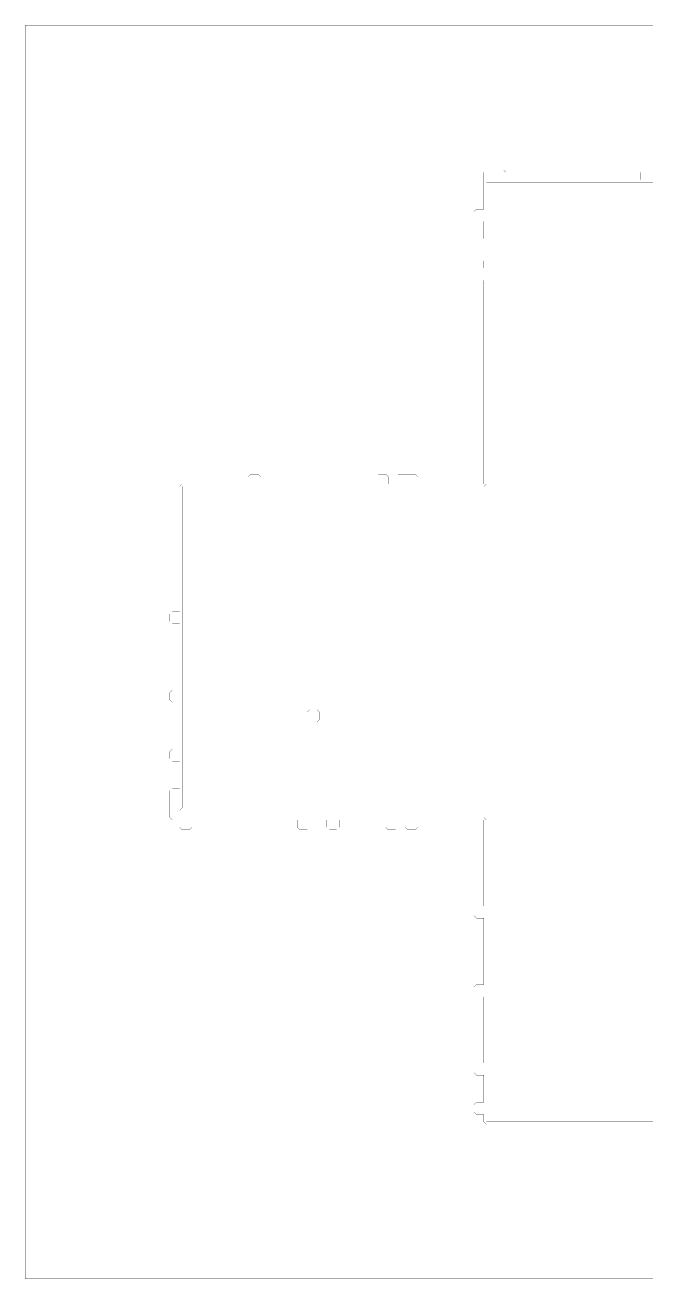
# Model space of a CAD drawing. Header units: metres. Extents: x 0 to 5014, y -5014 to 0.
# Drawn here: x 0 to 2507, y -5014 to 0 of the extents above; entities that cross this region are included whole.
import ezdxf

# ---------------------------------------------------------------- set-up
doc = ezdxf.new("R2010")
doc.units = ezdxf.units.M
doc.layers.add('conductor', color=1, linetype='Continuous')
doc.layers.add('substrate', color=5, linetype='Continuous')

msp = doc.modelspace()

# ---------------------------------------------------------------- linework, layer by layer
at = {"layer": 'conductor', "const_width": 0.5}
msp.add_lwpolyline([(2511.8, -628), (2502, -628), (2492.2, -628), (2482.4, -628), (2472.6, -628), (2462.7, -628), (2452.9, -628), (2443.1, -628), (2433.3, -628), (2423.5, -628), (2413.7, -628), (2403.9, -628), (2394.1, -628), (2384.3, -628), (2374.4, -628), (2364.6, -628), (2354.8, -628), (2345, -628), (2335.2, -628), (2325.4, -628), (2315.6, -628), (2305.8, -628), (2295.9, -628), (2286.1, -628), (2276.3, -628), (2266.5, -628), (2256.7, -628), (2246.9, -628), (2237.1, -628), (2227.3, -628), (2217.5, -628), (2207.6, -628), (2197.8, -628), (2188, -628), (2178.2, -628), (2168.4, -628), (2158.6, -628), (2148.8, -628), (2139, -628), (2129.1, -628), (2119.3, -628), (2109.5, -628), (2099.7, -628), (2089.9, -628), (2080.1, -628), (2070.3, -628), (2060.5, -628), (2050.7, -628), (2040.8, -628), (2031, -628), (2021.2, -628), (2011.4, -628), (2001.6, -628), (1991.8, -628), (1982, -628), (1972.2, -628), (1962.3, -628), (1952.5, -628), (1942.7, -628), (1932.9, -628), (1923.1, -628), (1913.3, -628), (1903.5, -628), (1893.7, -628), (1883.9, -628), (1874, -628), (1864.2, -628), (1854.4, -628), (1844.6, -628), (1844.6, -637.8), (1844.6, -647.6), (1844.6, -657.4), (1844.6, -667.2), (1844.6, -677), (1844.6, -686.8), (1844.6, -696.6), (1844.6, -706.4), (1844.6, -716.3), (1844.6, -726.1), (1844.6, -735.9), (1844.6, -745.7), (1844.6, -755.5), (1844.6, -765.3), (1844.6, -775.1), (1844.6, -784.9), (1844.6, -794.8), (1844.6, -804.6), (1844.6, -814.4), (1844.6, -824.2), (1844.6, -834), (1844.6, -843.8), (1844.6, -853.6), (1844.6, -863.4), (1844.6, -873.2), (1844.6, -883.1), (1844.6, -892.9), (1844.6, -902.7), (1844.6, -912.5), (1844.6, -922.3), (1844.6, -932.1), (1844.6, -941.9), (1844.6, -951.7), (1844.6, -961.5), (1844.6, -971.4), (1844.6, -981.2), (1844.6, -991), (1844.6, -1000.8), (1844.6, -1010.6), (1844.6, -1020.4), (1844.6, -1030.2), (1844.6, -1040), (1844.6, -1049.9), (1844.6, -1059.7), (1844.6, -1069.5), (1844.6, -1079.3), (1844.6, -1089.1), (1844.6, -1098.9), (1844.6, -1108.7), (1844.6, -1118.5), (1844.6, -1128.3), (1844.6, -1138.2), (1844.6, -1148), (1844.6, -1157.8), (1844.6, -1167.6), (1844.6, -1177.4), (1844.6, -1187.2), (1844.6, -1197), (1844.6, -1206.8), (1844.6, -1216.7), (1844.6, -1226.5), (1844.6, -1236.3), (1844.6, -1246.1), (1844.6, -1255.9), (1844.6, -1265.7), (1844.6, -1275.5), (1844.6, -1285.3), (1844.6, -1295.1), (1844.6, -1305), (1844.6, -1314.8), (1844.6, -1324.6), (1844.6, -1334.4), (1844.6, -1344.2), (1844.6, -1354), (1844.6, -1363.8), (1844.6, -1373.6), (1844.6, -1383.5), (1844.6, -1393.3), (1844.6, -1403.1), (1844.6, -1412.9), (1844.6, -1422.7), (1844.6, -1432.5), (1844.6, -1442.3), (1844.6, -1452.1), (1844.6, -1461.9), (1844.6, -1471.8), (1844.6, -1481.6), (1844.6, -1491.4), (1844.6, -1501.2), (1844.6, -1511), (1844.6, -1520.8), (1844.6, -1530.6), (1844.6, -1540.4), (1844.6, -1550.3), (1844.6, -1560.1), (1844.6, -1569.9), (1844.6, -1579.7), (1844.6, -1589.5), (1844.6, -1599.3), (1844.6, -1609.1), (1844.6, -1618.9), (1844.6, -1628.7), (1844.6, -1638.6), (1844.6, -1648.4), (1844.6, -1658.2), (1844.6, -1668), (1844.6, -1677.8), (1844.6, -1687.6), (1844.6, -1697.4), (1844.6, -1707.2), (1844.6, -1717.1), (1844.6, -1726.9), (1844.6, -1736.7), (1844.6, -1746.5), (1844.6, -1756.3), (1844.6, -1766.1), (1844.6, -1775.9), (1844.6, -1785.7), (1844.6, -1795.5), (1844.6, -1805.4), (1844.6, -1815.2), (1844.6, -1825), (1844.6, -1834.8), (1834.8, -1844.6), (1825, -1844.6), (1815.2, -1844.6), (1805.4, -1844.6), (1795.5, -1844.6), (1785.7, -1844.6), (1775.9, -1844.6), (1766.1, -1844.6), (1756.3, -1844.6), (1746.5, -1844.6), (1736.7, -1844.6), (1726.9, -1844.6), (1717.1, -1844.6), (1707.2, -1844.6), (1697.4, -1844.6), (1687.6, -1844.6), (1677.8, -1844.6), (1668, -1844.6), (1658.2, -1844.6), (1648.4, -1844.6), (1638.6, -1844.6), (1628.7, -1844.6), (1618.9, -1844.6), (1609.1, -1844.6), (1599.3, -1844.6), (1589.5, -1844.6), (1579.7, -1844.6), (1569.9, -1844.6), (1560.1, -1844.6), (1550.3, -1844.6), (1540.4, -1844.6), (1530.6, -1844.6), (1520.8, -1844.6), (1511, -1844.6), (1501.2, -1844.6), (1491.4, -1844.6), (1481.6, -1844.6), (1471.8, -1844.6), (1461.9, -1844.6), (1452.1, -1844.6), (1442.3, -1844.6), (1432.5, -1844.6), (1422.7, -1844.6), (1412.9, -1844.6), (1403.1, -1844.6), (1393.3, -1844.6), (1383.5, -1844.6), (1373.6, -1844.6), (1363.8, -1844.6), (1354, -1844.6), (1344.2, -1844.6), (1334.4, -1844.6), (1324.6, -1844.6), (1314.8, -1844.6), (1305, -1844.6), (1295.1, -1844.6), (1285.3, -1844.6), (1275.5, -1844.6), (1265.7, -1844.6), (1255.9, -1844.6), (1246.1, -1844.6), (1236.3, -1844.6), (1226.5, -1844.6), (1216.7, -1844.6), (1206.8, -1844.6), (1197, -1844.6), (1187.2, -1844.6), (1177.4, -1844.6), (1167.6, -1844.6), (1157.8, -1844.6), (1148, -1844.6), (1138.2, -1844.6), (1128.3, -1844.6), (1118.5, -1844.6), (1108.7, -1844.6), (1098.9, -1844.6), (1089.1, -1844.6), (1079.3, -1844.6), (1069.5, -1844.6), (1059.7, -1844.6), (1049.9, -1844.6), (1040, -1844.6), (1030.2, -1844.6), (1020.4, -1844.6), (1010.6, -1844.6), (1000.8, -1844.6), (991, -1844.6), (981.2, -1844.6), (971.4, -1844.6), (961.5, -1844.6), (951.7, -1844.6), (941.9, -1844.6), (932.1, -1844.6), (922.3, -1844.6), (912.5, -1844.6), (902.7, -1844.6), (892.9, -1844.6), (883.1, -1844.6), (873.2, -1844.6), (863.4, -1844.6), (853.6, -1844.6), (843.8, -1844.6), (834, -1844.6), (824.2, -1844.6), (814.4, -1844.6), (804.6, -1844.6), (794.8, -1844.6), (784.9, -1844.6), (775.1, -1844.6), (765.3, -1844.6), (755.5, -1844.6), (745.7, -1844.6), (735.9, -1844.6), (726.1, -1844.6), (716.3, -1844.6), (706.4, -1844.6), (696.6, -1844.6), (686.8, -1844.6), (677, -1844.6), (667.2, -1844.6), (657.4, -1844.6), (647.6, -1844.6), (637.8, -1844.6), (628, -1844.6), (628, -1854.4), (628, -1864.2), (628, -1874), (628, -1883.9), (628, -1893.7), (628, -1903.5), (628, -1913.3), (628, -1923.1), (628, -1932.9), (628, -1942.7), (628, -1952.5), (628, -1962.3), (628, -1972.2), (628, -1982), (628, -1991.8), (628, -2001.6), (628, -2011.4), (628, -2021.2), (628, -2031), (628, -2040.8), (628, -2050.7), (628, -2060.5), (628, -2070.3), (628, -2080.1), (628, -2089.9), (628, -2099.7), (628, -2109.5), (628, -2119.3), (628, -2129.1), (628, -2139), (628, -2148.8), (628, -2158.6), (628, -2168.4), (628, -2178.2), (628, -2188), (628, -2197.8), (628, -2207.6), (628, -2217.5), (628, -2227.3), (628, -2237.1), (628, -2246.9), (628, -2256.7), (628, -2266.5), (628, -2276.3), (628, -2286.1), (628, -2295.9), (628, -2305.8), (628, -2315.6), (628, -2325.4), (628, -2335.2), (628, -2345), (628, -2354.8), (628, -2364.6), (628, -2374.4), (628, -2384.3), (628, -2394.1), (628, -2403.9), (628, -2413.7), (628, -2423.5), (628, -2433.3), (628, -2443.1), (628, -2452.9), (628, -2462.7), (628, -2472.6), (628, -2482.4), (628, -2492.2), (628, -2502), (628, -2511.8), (628, -2521.6), (628, -2531.4), (628, -2541.2), (628, -2551.1), (628, -2560.9), (628, -2570.7), (628, -2580.5), (628, -2590.3), (628, -2600.1), (628, -2609.9), (628, -2619.7), (628, -2629.5), (628, -2639.4), (628, -2649.2), (628, -2659), (628, -2668.8), (628, -2678.6), (628, -2688.4), (628, -2698.2), (628, -2708), (628, -2717.8), (628, -2727.7), (628, -2737.5), (628, -2747.3), (628, -2757.1), (628, -2766.9), (628, -2776.7), (628, -2786.5), (628, -2796.3), (628, -2806.2), (628, -2816), (628, -2825.8), (628, -2835.6), (628, -2845.4), (628, -2855.2), (628, -2865), (628, -2874.8), (628, -2884.6), (628, -2894.5), (628, -2904.3), (628, -2914.1), (628, -2923.9), (628, -2933.7), (628, -2943.5), (628, -2953.3), (628, -2963.1), (628, -2973), (628, -2982.8), (628, -2992.6), (628, -3002.4), (628, -3012.2), (628, -3022), (628, -3031.8), (628, -3041.6), (628, -3051.4), (628, -3061.3), (628, -3071.1), (628, -3080.9), (628, -3090.7), (628, -3100.5), (628, -3110.3), (628, -3120.1), (628, -3129.9), (618.1, -3139.8), (608.3, -3139.8), (598.5, -3139.8), (588.7, -3139.8), (588.7, -3149.6), (588.7, -3159.4), (588.7, -3169.2), (598.5, -3169.2), (608.3, -3169.2), (618.1, -3169.2), (628, -3169.2), (637.8, -3169.2), (647.6, -3169.2), (657.4, -3169.2), (667.2, -3169.2), (677, -3169.2), (686.8, -3169.2), (696.6, -3169.2), (706.4, -3169.2), (716.3, -3169.2), (726.1, -3169.2), (735.9, -3169.2), (745.7, -3169.2), (755.5, -3169.2), (765.3, -3169.2), (775.1, -3169.2), (784.9, -3169.2), (794.8, -3169.2), (804.6, -3169.2), (814.4, -3169.2), (824.2, -3169.2), (834, -3169.2), (843.8, -3169.2), (853.6, -3169.2), (863.4, -3169.2), (873.2, -3169.2), (883.1, -3169.2), (892.9, -3169.2), (902.7, -3169.2), (912.5, -3169.2), (922.3, -3169.2), (932.1, -3169.2), (941.9, -3169.2), (951.7, -3169.2), (961.5, -3169.2), (971.4, -3169.2), (981.2, -3169.2), (991, -3169.2), (1000.8, -3169.2), (1010.6, -3169.2), (1020.4, -3169.2), (1030.2, -3169.2), (1040, -3169.2), (1049.9, -3169.2), (1059.7, -3169.2), (1069.5, -3169.2), (1079.3, -3169.2), (1089.1, -3169.2), (1098.9, -3169.2), (1108.7, -3169.2), (1118.5, -3169.2), (1128.3, -3169.2), (1138.2, -3169.2), (1148, -3169.2), (1157.8, -3169.2), (1167.6, -3169.2), (1177.4, -3169.2), (1187.2, -3169.2), (1197, -3169.2), (1206.8, -3169.2), (1216.7, -3169.2), (1226.5, -3169.2), (1236.3, -3169.2), (1246.1, -3169.2), (1255.9, -3169.2), (1265.7, -3169.2), (1275.5, -3169.2), (1285.3, -3169.2), (1295.1, -3169.2), (1305, -3169.2), (1314.8, -3169.2), (1324.6, -3169.2), (1334.4, -3169.2), (1344.2, -3169.2), (1354, -3169.2), (1363.8, -3169.2), (1373.6, -3169.2), (1383.5, -3169.2), (1393.3, -3169.2), (1403.1, -3169.2), (1412.9, -3169.2), (1422.7, -3169.2), (1432.5, -3169.2), (1442.3, -3169.2), (1452.1, -3169.2), (1461.9, -3169.2), (1471.8, -3169.2), (1481.6, -3169.2), (1491.4, -3169.2), (1501.2, -3169.2), (1511, -3169.2), (1520.8, -3169.2), (1530.6, -3169.2), (1540.4, -3169.2), (1550.3, -3169.2), (1560.1, -3169.2), (1569.9, -3169.2), (1579.7, -3169.2), (1589.5, -3169.2), (1599.3, -3169.2), (1609.1, -3169.2), (1618.9, -3169.2), (1628.7, -3169.2), (1638.6, -3169.2), (1648.4, -3169.2), (1658.2, -3169.2), (1668, -3169.2), (1677.8, -3169.2), (1687.6, -3169.2), (1697.4, -3169.2), (1707.2, -3169.2), (1717.1, -3169.2), (1726.9, -3169.2), (1736.7, -3169.2), (1746.5, -3169.2), (1756.3, -3169.2), (1766.1, -3169.2), (1775.9, -3169.2), (1785.7, -3169.2), (1795.5, -3169.2), (1805.4, -3169.2), (1815.2, -3169.2), (1825, -3169.2), (1834.8, -3169.2), (1844.6, -3179), (1844.6, -3188.8), (1844.6, -3198.6), (1844.6, -3208.4), (1844.6, -3218.2), (1844.6, -3228.1), (1844.6, -3237.9), (1844.6, -3247.7), (1844.6, -3257.5), (1844.6, -3267.3), (1844.6, -3277.1), (1844.6, -3286.9), (1844.6, -3296.7), (1844.6, -3306.6), (1844.6, -3316.4), (1844.6, -3326.2), (1844.6, -3336), (1844.6, -3345.8), (1844.6, -3355.6), (1844.6, -3365.4), (1844.6, -3375.2), (1844.6, -3385), (1844.6, -3394.9), (1844.6, -3404.7), (1844.6, -3414.5), (1844.6, -3424.3), (1844.6, -3434.1), (1844.6, -3443.9), (1844.6, -3453.7), (1844.6, -3463.5), (1844.6, -3473.4), (1844.6, -3483.2), (1844.6, -3493), (1844.6, -3502.8), (1844.6, -3512.6), (1844.6, -3522.4), (1844.6, -3532.2), (1844.6, -3542), (1844.6, -3551.8), (1844.6, -3561.7), (1844.6, -3571.5), (1844.6, -3581.3), (1844.6, -3591.1), (1844.6, -3600.9), (1844.6, -3610.7), (1844.6, -3620.5), (1844.6, -3630.3), (1844.6, -3640.2), (1844.6, -3650), (1844.6, -3659.8), (1844.6, -3669.6), (1844.6, -3679.4), (1844.6, -3689.2), (1844.6, -3699), (1844.6, -3708.8), (1844.6, -3718.6), (1844.6, -3728.5), (1844.6, -3738.3), (1844.6, -3748.1), (1844.6, -3757.9), (1844.6, -3767.7), (1844.6, -3777.5), (1844.6, -3787.3), (1844.6, -3797.1), (1844.6, -3807), (1844.6, -3816.8), (1844.6, -3826.6), (1844.6, -3836.4), (1844.6, -3846.2), (1844.6, -3856), (1844.6, -3865.8), (1844.6, -3875.6), (1844.6, -3885.4), (1844.6, -3895.3), (1844.6, -3905.1), (1844.6, -3914.9), (1844.6, -3924.7), (1844.6, -3934.5), (1844.6, -3944.3), (1844.6, -3954.1), (1844.6, -3963.9), (1844.6, -3973.8), (1844.6, -3983.6), (1844.6, -3993.4), (1844.6, -4003.2), (1844.6, -4013), (1844.6, -4022.8), (1844.6, -4032.6), (1844.6, -4042.4), (1844.6, -4052.2), (1844.6, -4062.1), (1844.6, -4071.9), (1844.6, -4081.7), (1844.6, -4091.5), (1844.6, -4101.3), (1844.6, -4111.1), (1844.6, -4120.9), (1844.6, -4130.7), (1844.6, -4140.6), (1844.6, -4150.4), (1844.6, -4160.2), (1844.6, -4170), (1844.6, -4179.8), (1844.6, -4189.6), (1844.6, -4199.4), (1844.6, -4209.2), (1844.6, -4219), (1844.6, -4228.9), (1844.6, -4238.7), (1844.6, -4248.5), (1844.6, -4258.3), (1844.6, -4268.1), (1844.6, -4277.9), (1844.6, -4287.7), (1844.6, -4297.5), (1844.6, -4307.4), (1844.6, -4317.2), (1844.6, -4327), (1844.6, -4336.8), (1844.6, -4346.6), (1844.6, -4356.4), (1844.6, -4366.2), (1844.6, -4376), (1844.6, -4385.8), (1854.4, -4385.8), (1864.2, -4385.8), (1874, -4385.8), (1883.9, -4385.8), (1893.7, -4385.8), (1903.5, -4385.8), (1913.3, -4385.8), (1923.1, -4385.8), (1932.9, -4385.8), (1942.7, -4385.8), (1952.5, -4385.8), (1962.3, -4385.8), (1972.2, -4385.8), (1982, -4385.8), (1991.8, -4385.8), (2001.6, -4385.8), (2011.4, -4385.8), (2021.2, -4385.8), (2031, -4385.8), (2040.8, -4385.8), (2050.7, -4385.8), (2060.5, -4385.8), (2070.3, -4385.8), (2080.1, -4385.8), (2089.9, -4385.8), (2099.7, -4385.8), (2109.5, -4385.8), (2119.3, -4385.8), (2129.1, -4385.8), (2139, -4385.8), (2148.8, -4385.8), (2158.6, -4385.8), (2168.4, -4385.8), (2178.2, -4385.8), (2188, -4385.8), (2197.8, -4385.8), (2207.6, -4385.8), (2217.5, -4385.8), (2227.3, -4385.8), (2237.1, -4385.8), (2246.9, -4385.8), (2256.7, -4385.8), (2266.5, -4385.8), (2276.3, -4385.8), (2286.1, -4385.8), (2295.9, -4385.8), (2305.8, -4385.8), (2315.6, -4385.8), (2325.4, -4385.8), (2335.2, -4385.8), (2345, -4385.8), (2354.8, -4385.8), (2364.6, -4385.8), (2374.4, -4385.8), (2384.3, -4385.8), (2394.1, -4385.8), (2403.9, -4385.8), (2413.7, -4385.8), (2423.5, -4385.8), (2433.3, -4385.8), (2443.1, -4385.8), (2452.9, -4385.8), (2462.7, -4385.8), (2472.6, -4385.8), (2482.4, -4385.8), (2492.2, -4385.8), (2502, -4385.8), (2511.8, -4385.8)], dxfattribs=at)
msp.add_lwpolyline([(1128.3, -2747.3), (1138.2, -2737.5), (1148, -2737.5), (1157.8, -2737.5), (1167.6, -2737.5), (1177.4, -2747.3), (1177.4, -2757.1), (1177.4, -2766.9), (1177.4, -2776.7), (1167.6, -2786.5), (1157.8, -2786.5), (1148, -2786.5), (1138.2, -2786.5), (1128.3, -2776.7), (1128.3, -2766.9), (1128.3, -2757.1)], close=True, dxfattribs=at)
at = {"layer": 'substrate', "const_width": 0.5}
for points in [[(2511.8, 0), (2502, 0), (2492.2, 0), (2482.4, 0), (2472.6, 0), (2462.7, 0), (2452.9, 0), (2443.1, 0), (2433.3, 0), (2423.5, 0), (2413.7, 0), (2403.9, 0), (2394.1, 0), (2384.3, 0), (2374.4, 0), (2364.6, 0), (2354.8, 0), (2345, 0), (2335.2, 0), (2325.4, 0), (2315.6, 0), (2305.8, 0), (2295.9, 0), (2286.1, 0), (2276.3, 0), (2266.5, 0), (2256.7, 0), (2246.9, 0), (2237.1, 0), (2227.3, 0), (2217.5, 0), (2207.6, 0), (2197.8, 0), (2188, 0), (2178.2, 0), (2168.4, 0), (2158.6, 0), (2148.8, 0), (2139, 0), (2129.1, 0), (2119.3, 0), (2109.5, 0), (2099.7, 0), (2089.9, 0), (2080.1, 0), (2070.3, 0), (2060.5, 0), (2050.7, 0), (2040.8, 0), (2031, 0), (2021.2, 0), (2011.4, 0), (2001.6, 0), (1991.8, 0), (1982, 0), (1972.2, 0), (1962.3, 0), (1952.5, 0), (1942.7, 0), (1932.9, 0), (1923.1, 0), (1913.3, 0), (1903.5, 0), (1893.7, 0), (1883.9, 0), (1874, 0), (1864.2, 0), (1854.4, 0), (1844.6, 0), (1834.8, 0), (1825, 0), (1815.2, 0), (1805.4, 0), (1795.5, 0), (1785.7, 0), (1775.9, 0), (1766.1, 0), (1756.3, 0), (1746.5, 0), (1736.7, 0), (1726.9, 0), (1717.1, 0), (1707.2, 0), (1697.4, 0), (1687.6, 0), (1677.8, 0), (1668, 0), (1658.2, 0), (1648.4, 0), (1638.6, 0), (1628.7, 0), (1618.9, 0), (1609.1, 0), (1599.3, 0), (1589.5, 0), (1579.7, 0), (1569.9, 0), (1560.1, 0), (1550.3, 0), (1540.4, 0), (1530.6, 0), (1520.8, 0), (1511, 0), (1501.2, 0), (1491.4, 0), (1481.6, 0), (1471.8, 0), (1461.9, 0), (1452.1, 0), (1442.3, 0), (1432.5, 0), (1422.7, 0), (1412.9, 0), (1403.1, 0), (1393.3, 0), (1383.5, 0), (1373.6, 0), (1363.8, 0), (1354, 0), (1344.2, 0), (1334.4, 0), (1324.6, 0), (1314.8, 0), (1305, 0), (1295.1, 0), (1285.3, 0), (1275.5, 0), (1265.7, 0), (1255.9, 0), (1246.1, 0), (1236.3, 0), (1226.5, 0), (1216.7, 0), (1206.8, 0), (1197, 0), (1187.2, 0), (1177.4, 0), (1167.6, 0), (1157.8, 0), (1148, 0), (1138.2, 0), (1128.3, 0), (1118.5, 0), (1108.7, 0), (1098.9, 0), (1089.1, 0), (1079.3, 0), (1069.5, 0), (1059.7, 0), (1049.9, 0), (1040, 0), (1030.2, 0), (1020.4, 0), (1010.6, 0), (1000.8, 0), (991, 0), (981.2, 0), (971.4, 0), (961.5, 0), (951.7, 0), (941.9, 0), (932.1, 0), (922.3, 0), (912.5, 0), (902.7, 0), (892.9, 0), (883.1, 0), (873.2, 0), (863.4, 0), (853.6, 0), (843.8, 0), (834, 0), (824.2, 0), (814.4, 0), (804.6, 0), (794.8, 0), (784.9, 0), (775.1, 0), (765.3, 0), (755.5, 0), (745.7, 0), (735.9, 0), (726.1, 0), (716.3, 0), (706.4, 0), (696.6, 0), (686.8, 0), (677, 0), (667.2, 0), (657.4, 0), (647.6, 0), (637.8, 0), (628, 0), (618.1, 0), (608.3, 0), (598.5, 0), (588.7, 0), (578.9, 0), (569.1, 0), (559.3, 0), (549.5, 0), (539.6, 0), (529.8, 0), (520, 0), (510.2, 0), (500.4, 0), (490.6, 0), (480.8, 0), (471, 0), (461.2, 0), (451.3, 0), (441.5, 0), (431.7, 0), (421.9, 0), (412.1, 0), (402.3, 0), (392.5, 0), (382.7, 0), (372.8, 0), (363, 0), (353.2, 0), (343.4, 0), (333.6, 0), (323.8, 0), (314, 0), (304.2, 0), (294.4, 0), (284.5, 0), (274.7, 0), (264.9, 0), (255.1, 0), (245.3, 0), (235.5, 0), (225.7, 0), (215.9, 0), (206, 0), (196.2, 0), (186.4, 0), (176.6, 0), (166.8, 0), (157, 0), (147.2, 0), (137.4, 0), (127.6, 0), (117.7, 0), (107.9, 0), (98.1, 0), (88.3, 0), (78.5, 0), (68.7, 0), (58.9, 0), (49.1, 0), (39.2, 0), (29.4, 0), (19.6, 0), (9.8, 0), (0, 0), (0, -9.8), (0, -19.6), (0, -29.4), (0, -39.2), (0, -49.1), (0, -58.9), (0, -68.7), (0, -78.5), (0, -88.3), (0, -98.1), (0, -107.9), (0, -117.7), (0, -127.6), (0, -137.4), (0, -147.2), (0, -157), (0, -166.8), (0, -176.6), (0, -186.4), (0, -196.2), (0, -206), (0, -215.9), (0, -225.7), (0, -235.5), (0, -245.3), (0, -255.1), (0, -264.9), (0, -274.7), (0, -284.5), (0, -294.4), (0, -304.2), (0, -314), (0, -323.8), (0, -333.6), (0, -343.4), (0, -353.2), (0, -363), (0, -372.8), (0, -382.7), (0, -392.5), (0, -402.3), (0, -412.1), (0, -421.9), (0, -431.7), (0, -441.5), (0, -451.3), (0, -461.2), (0, -471), (0, -480.8), (0, -490.6), (0, -500.4), (0, -510.2), (0, -520), (0, -529.8), (0, -539.6), (0, -549.5), (0, -559.3), (0, -569.1), (0, -578.9), (0, -588.7), (0, -598.5), (0, -608.3), (0, -618.1), (0, -628), (0, -637.8), (0, -647.6), (0, -657.4), (0, -667.2), (0, -677), (0, -686.8), (0, -696.6), (0, -706.4), (0, -716.3), (0, -726.1), (0, -735.9), (0, -745.7), (0, -755.5), (0, -765.3), (0, -775.1), (0, -784.9), (0, -794.8), (0, -804.6), (0, -814.4), (0, -824.2), (0, -834), (0, -843.8), (0, -853.6), (0, -863.4), (0, -873.2), (0, -883.1), (0, -892.9), (0, -902.7), (0, -912.5), (0, -922.3), (0, -932.1), (0, -941.9), (0, -951.7), (0, -961.5), (0, -971.4), (0, -981.2), (0, -991), (0, -1000.8), (0, -1010.6), (0, -1020.4), (0, -1030.2), (0, -1040), (0, -1049.9), (0, -1059.7), (0, -1069.5), (0, -1079.3), (0, -1089.1), (0, -1098.9), (0, -1108.7), (0, -1118.5), (0, -1128.3), (0, -1138.2), (0, -1148), (0, -1157.8), (0, -1167.6), (0, -1177.4), (0, -1187.2), (0, -1197), (0, -1206.8), (0, -1216.7), (0, -1226.5), (0, -1236.3), (0, -1246.1), (0, -1255.9), (0, -1265.7), (0, -1275.5), (0, -1285.3), (0, -1295.1), (0, -1305), (0, -1314.8), (0, -1324.6), (0, -1334.4), (0, -1344.2), (0, -1354), (0, -1363.8), (0, -1373.6), (0, -1383.5), (0, -1393.3), (0, -1403.1), (0, -1412.9), (0, -1422.7), (0, -1432.5), (0, -1442.3), (0, -1452.1), (0, -1461.9), (0, -1471.8), (0, -1481.6), (0, -1491.4), (0, -1501.2), (0, -1511), (0, -1520.8), (0, -1530.6), (0, -1540.4), (0, -1550.3), (0, -1560.1), (0, -1569.9), (0, -1579.7), (0, -1589.5), (0, -1599.3), (0, -1609.1), (0, -1618.9), (0, -1628.7), (0, -1638.6), (0, -1648.4), (0, -1658.2), (0, -1668), (0, -1677.8), (0, -1687.6), (0, -1697.4), (0, -1707.2), (0, -1717.1), (0, -1726.9), (0, -1736.7), (0, -1746.5), (0, -1756.3), (0, -1766.1), (0, -1775.9), (0, -1785.7), (0, -1795.5), (0, -1805.4), (0, -1815.2), (0, -1825), (0, -1834.8), (0, -1844.6), (0, -1854.4), (0, -1864.2), (0, -1874), (0, -1883.9), (0, -1893.7), (0, -1903.5), (0, -1913.3), (0, -1923.1), (0, -1932.9), (0, -1942.7), (0, -1952.5), (0, -1962.3), (0, -1972.2), (0, -1982), (0, -1991.8), (0, -2001.6), (0, -2011.4), (0, -2021.2), (0, -2031), (0, -2040.8), (0, -2050.7), (0, -2060.5), (0, -2070.3), (0, -2080.1), (0, -2089.9), (0, -2099.7), (0, -2109.5), (0, -2119.3), (0, -2129.1), (0, -2139), (0, -2148.8), (0, -2158.6), (0, -2168.4), (0, -2178.2), (0, -2188), (0, -2197.8), (0, -2207.6), (0, -2217.5), (0, -2227.3), (0, -2237.1), (0, -2246.9), (0, -2256.7), (0, -2266.5), (0, -2276.3), (0, -2286.1), (0, -2295.9), (0, -2305.8), (0, -2315.6), (0, -2325.4), (0, -2335.2), (0, -2345), (0, -2354.8), (0, -2364.6), (0, -2374.4), (0, -2384.3), (0, -2394.1), (0, -2403.9), (0, -2413.7), (0, -2423.5), (0, -2433.3), (0, -2443.1), (0, -2452.9), (0, -2462.7), (0, -2472.6), (0, -2482.4), (0, -2492.2), (0, -2502), (0, -2511.8), (0, -2521.6), (0, -2531.4), (0, -2541.2), (0, -2551.1), (0, -2560.9), (0, -2570.7), (0, -2580.5), (0, -2590.3), (0, -2600.1), (0, -2609.9), (0, -2619.7), (0, -2629.5), (0, -2639.4), (0, -2649.2), (0, -2659), (0, -2668.8), (0, -2678.6), (0, -2688.4), (0, -2698.2), (0, -2708), (0, -2717.8), (0, -2727.7), (0, -2737.5), (0, -2747.3), (0, -2757.1), (0, -2766.9), (0, -2776.7), (0, -2786.5), (0, -2796.3), (0, -2806.2), (0, -2816), (0, -2825.8), (0, -2835.6), (0, -2845.4), (0, -2855.2), (0, -2865), (0, -2874.8), (0, -2884.6), (0, -2894.5), (0, -2904.3), (0, -2914.1), (0, -2923.9), (0, -2933.7), (0, -2943.5), (0, -2953.3), (0, -2963.1), (0, -2973), (0, -2982.8), (0, -2992.6), (0, -3002.4), (0, -3012.2), (0, -3022), (0, -3031.8), (0, -3041.6), (0, -3051.4), (0, -3061.3), (0, -3071.1), (0, -3080.9), (0, -3090.7), (0, -3100.5), (0, -3110.3), (0, -3120.1), (0, -3129.9), (0, -3139.8), (0, -3149.6), (0, -3159.4), (0, -3169.2), (0, -3179), (0, -3188.8), (0, -3198.6), (0, -3208.4), (0, -3218.2), (0, -3228.1), (0, -3237.9), (0, -3247.7), (0, -3257.5), (0, -3267.3), (0, -3277.1), (0, -3286.9), (0, -3296.7), (0, -3306.6), (0, -3316.4), (0, -3326.2), (0, -3336), (0, -3345.8), (0, -3355.6), (0, -3365.4), (0, -3375.2), (0, -3385), (0, -3394.9), (0, -3404.7), (0, -3414.5), (0, -3424.3), (0, -3434.1), (0, -3443.9), (0, -3453.7), (0, -3463.5), (0, -3473.4), (0, -3483.2), (0, -3493), (0, -3502.8), (0, -3512.6), (0, -3522.4), (0, -3532.2), (0, -3542), (0, -3551.8), (0, -3561.7), (0, -3571.5), (0, -3581.3), (0, -3591.1), (0, -3600.9), (0, -3610.7), (0, -3620.5), (0, -3630.3), (0, -3640.2), (0, -3650), (0, -3659.8), (0, -3669.6), (0, -3679.4), (0, -3689.2), (0, -3699), (0, -3708.8), (0, -3718.6), (0, -3728.5), (0, -3738.3), (0, -3748.1), (0, -3757.9), (0, -3767.7), (0, -3777.5), (0, -3787.3), (0, -3797.1), (0, -3807), (0, -3816.8), (0, -3826.6), (0, -3836.4), (0, -3846.2), (0, -3856), (0, -3865.8), (0, -3875.6), (0, -3885.4), (0, -3895.3), (0, -3905.1), (0, -3914.9), (0, -3924.7), (0, -3934.5), (0, -3944.3), (0, -3954.1), (0, -3963.9), (0, -3973.8), (0, -3983.6), (0, -3993.4), (0, -4003.2), (0, -4013), (0, -4022.8), (0, -4032.6), (0, -4042.4), (0, -4052.2), (0, -4062.1), (0, -4071.9), (0, -4081.7), (0, -4091.5), (0, -4101.3), (0, -4111.1), (0, -4120.9), (0, -4130.7), (0, -4140.6), (0, -4150.4), (0, -4160.2), (0, -4170), (0, -4179.8), (0, -4189.6), (0, -4199.4), (0, -4209.2), (0, -4219), (0, -4228.9), (0, -4238.7), (0, -4248.5), (0, -4258.3), (0, -4268.1), (0, -4277.9), (0, -4287.7), (0, -4297.5), (0, -4307.4), (0, -4317.2), (0, -4327), (0, -4336.8), (0, -4346.6), (0, -4356.4), (0, -4366.2), (0, -4376), (0, -4385.8), (0, -4395.7), (0, -4405.5), (0, -4415.3), (0, -4425.1), (0, -4434.9), (0, -4444.7), (0, -4454.5), (0, -4464.3), (0, -4474.1), (0, -4484), (0, -4493.8), (0, -4503.6), (0, -4513.4), (0, -4523.2), (0, -4533), (0, -4542.8), (0, -4552.6), (0, -4562.5), (0, -4572.3), (0, -4582.1), (0, -4591.9), (0, -4601.7), (0, -4611.5), (0, -4621.3), (0, -4631.1), (0, -4640.9), (0, -4650.8), (0, -4660.6), (0, -4670.4), (0, -4680.2), (0, -4690), (0, -4699.8), (0, -4709.6), (0, -4719.4), (0, -4729.3), (0, -4739.1), (0, -4748.9), (0, -4758.7), (0, -4768.5), (0, -4778.3), (0, -4788.1), (0, -4797.9), (0, -4807.7), (0, -4817.6), (0, -4827.4), (0, -4837.2), (0, -4847), (0, -4856.8), (0, -4866.6), (0, -4876.4), (0, -4886.2), (0, -4896.1), (0, -4905.9), (0, -4915.7), (0, -4925.5), (0, -4935.3), (0, -4945.1), (0, -4954.9), (0, -4964.7), (0, -4974.5), (0, -4984.4), (0, -4994.2), (0, -5004), (0, -5013.8), (9.8, -5013.8), (19.6, -5013.8), (29.4, -5013.8), (39.2, -5013.8), (49.1, -5013.8), (58.9, -5013.8), (68.7, -5013.8), (78.5, -5013.8), (88.3, -5013.8), (98.1, -5013.8), (107.9, -5013.8), (117.7, -5013.8), (127.6, -5013.8), (137.4, -5013.8), (147.2, -5013.8), (157, -5013.8), (166.8, -5013.8), (176.6, -5013.8), (186.4, -5013.8), (196.2, -5013.8), (206, -5013.8), (215.9, -5013.8), (225.7, -5013.8), (235.5, -5013.8), (245.3, -5013.8), (255.1, -5013.8), (264.9, -5013.8), (274.7, -5013.8), (284.5, -5013.8), (294.4, -5013.8), (304.2, -5013.8), (314, -5013.8), (323.8, -5013.8), (333.6, -5013.8), (343.4, -5013.8), (353.2, -5013.8), (363, -5013.8), (372.8, -5013.8), (382.7, -5013.8), (392.5, -5013.8), (402.3, -5013.8), (412.1, -5013.8), (421.9, -5013.8), (431.7, -5013.8), (441.5, -5013.8), (451.3, -5013.8), (461.2, -5013.8), (471, -5013.8), (480.8, -5013.8), (490.6, -5013.8), (500.4, -5013.8), (510.2, -5013.8), (520, -5013.8), (529.8, -5013.8), (539.6, -5013.8), (549.5, -5013.8), (559.3, -5013.8), (569.1, -5013.8), (578.9, -5013.8), (588.7, -5013.8), (598.5, -5013.8), (608.3, -5013.8), (618.1, -5013.8), (628, -5013.8), (637.8, -5013.8), (647.6, -5013.8), (657.4, -5013.8), (667.2, -5013.8), (677, -5013.8), (686.8, -5013.8), (696.6, -5013.8), (706.4, -5013.8), (716.3, -5013.8), (726.1, -5013.8), (735.9, -5013.8), (745.7, -5013.8), (755.5, -5013.8), (765.3, -5013.8), (775.1, -5013.8), (784.9, -5013.8), (794.8, -5013.8), (804.6, -5013.8), (814.4, -5013.8), (824.2, -5013.8), (834, -5013.8), (843.8, -5013.8), (853.6, -5013.8), (863.4, -5013.8), (873.2, -5013.8), (883.1, -5013.8), (892.9, -5013.8), (902.7, -5013.8), (912.5, -5013.8), (922.3, -5013.8), (932.1, -5013.8), (941.9, -5013.8), (951.7, -5013.8), (961.5, -5013.8), (971.4, -5013.8), (981.2, -5013.8), (991, -5013.8), (1000.8, -5013.8), (1010.6, -5013.8), (1020.4, -5013.8), (1030.2, -5013.8), (1040, -5013.8), (1049.9, -5013.8), (1059.7, -5013.8), (1069.5, -5013.8), (1079.3, -5013.8), (1089.1, -5013.8), (1098.9, -5013.8), (1108.7, -5013.8), (1118.5, -5013.8), (1128.3, -5013.8), (1138.2, -5013.8), (1148, -5013.8), (1157.8, -5013.8), (1167.6, -5013.8), (1177.4, -5013.8), (1187.2, -5013.8), (1197, -5013.8), (1206.8, -5013.8), (1216.7, -5013.8), (1226.5, -5013.8), (1236.3, -5013.8), (1246.1, -5013.8), (1255.9, -5013.8), (1265.7, -5013.8), (1275.5, -5013.8), (1285.3, -5013.8), (1295.1, -5013.8), (1305, -5013.8), (1314.8, -5013.8), (1324.6, -5013.8), (1334.4, -5013.8), (1344.2, -5013.8), (1354, -5013.8), (1363.8, -5013.8), (1373.6, -5013.8), (1383.5, -5013.8), (1393.3, -5013.8), (1403.1, -5013.8), (1412.9, -5013.8), (1422.7, -5013.8), (1432.5, -5013.8), (1442.3, -5013.8), (1452.1, -5013.8), (1461.9, -5013.8), (1471.8, -5013.8), (1481.6, -5013.8), (1491.4, -5013.8), (1501.2, -5013.8), (1511, -5013.8), (1520.8, -5013.8), (1530.6, -5013.8), (1540.4, -5013.8), (1550.3, -5013.8), (1560.1, -5013.8), (1569.9, -5013.8), (1579.7, -5013.8), (1589.5, -5013.8), (1599.3, -5013.8), (1609.1, -5013.8), (1618.9, -5013.8), (1628.7, -5013.8), (1638.6, -5013.8), (1648.4, -5013.8), (1658.2, -5013.8), (1668, -5013.8), (1677.8, -5013.8), (1687.6, -5013.8), (1697.4, -5013.8), (1707.2, -5013.8), (1717.1, -5013.8), (1726.9, -5013.8), (1736.7, -5013.8), (1746.5, -5013.8), (1756.3, -5013.8), (1766.1, -5013.8), (1775.9, -5013.8), (1785.7, -5013.8), (1795.5, -5013.8), (1805.4, -5013.8), (1815.2, -5013.8), (1825, -5013.8), (1834.8, -5013.8), (1844.6, -5013.8), (1854.4, -5013.8), (1864.2, -5013.8), (1874, -5013.8), (1883.9, -5013.8), (1893.7, -5013.8), (1903.5, -5013.8), (1913.3, -5013.8), (1923.1, -5013.8), (1932.9, -5013.8), (1942.7, -5013.8), (1952.5, -5013.8), (1962.3, -5013.8), (1972.2, -5013.8), (1982, -5013.8), (1991.8, -5013.8), (2001.6, -5013.8), (2011.4, -5013.8), (2021.2, -5013.8), (2031, -5013.8), (2040.8, -5013.8), (2050.7, -5013.8), (2060.5, -5013.8), (2070.3, -5013.8), (2080.1, -5013.8), (2089.9, -5013.8), (2099.7, -5013.8), (2109.5, -5013.8), (2119.3, -5013.8), (2129.1, -5013.8), (2139, -5013.8), (2148.8, -5013.8), (2158.6, -5013.8), (2168.4, -5013.8), (2178.2, -5013.8), (2188, -5013.8), (2197.8, -5013.8), (2207.6, -5013.8), (2217.5, -5013.8), (2227.3, -5013.8), (2237.1, -5013.8), (2246.9, -5013.8), (2256.7, -5013.8), (2266.5, -5013.8), (2276.3, -5013.8), (2286.1, -5013.8), (2295.9, -5013.8), (2305.8, -5013.8), (2315.6, -5013.8), (2325.4, -5013.8), (2335.2, -5013.8), (2345, -5013.8), (2354.8, -5013.8), (2364.6, -5013.8), (2374.4, -5013.8), (2384.3, -5013.8), (2394.1, -5013.8), (2403.9, -5013.8), (2413.7, -5013.8), (2423.5, -5013.8), (2433.3, -5013.8), (2443.1, -5013.8), (2452.9, -5013.8), (2462.7, -5013.8), (2472.6, -5013.8), (2482.4, -5013.8), (2492.2, -5013.8), (2502, -5013.8), (2511.8, -5013.8)], [(2511.8, -4395.7), (2502, -4395.7), (2492.2, -4395.7), (2482.4, -4395.7), (2472.6, -4395.7), (2462.7, -4395.7), (2452.9, -4395.7), (2443.1, -4395.7), (2433.3, -4395.7), (2423.5, -4395.7), (2413.7, -4395.7), (2403.9, -4395.7), (2394.1, -4395.7), (2384.3, -4395.7), (2374.4, -4395.7), (2364.6, -4395.7), (2354.8, -4395.7), (2345, -4395.7), (2335.2, -4395.7), (2325.4, -4395.7), (2315.6, -4395.7), (2305.8, -4395.7), (2295.9, -4395.7), (2286.1, -4395.7), (2276.3, -4395.7), (2266.5, -4395.7), (2256.7, -4395.7), (2246.9, -4395.7), (2237.1, -4395.7), (2227.3, -4395.7), (2217.5, -4395.7), (2207.6, -4395.7), (2197.8, -4395.7), (2188, -4395.7), (2178.2, -4395.7), (2168.4, -4395.7), (2158.6, -4395.7), (2148.8, -4395.7), (2139, -4395.7), (2129.1, -4395.7), (2119.3, -4395.7), (2109.5, -4395.7), (2099.7, -4395.7), (2089.9, -4395.7), (2080.1, -4395.7), (2070.3, -4395.7), (2060.5, -4395.7), (2050.7, -4395.7), (2040.8, -4395.7), (2031, -4395.7), (2021.2, -4395.7), (2011.4, -4395.7), (2001.6, -4395.7), (1991.8, -4395.7), (1982, -4395.7), (1972.2, -4395.7), (1962.3, -4395.7), (1952.5, -4395.7), (1942.7, -4395.7), (1932.9, -4395.7), (1923.1, -4395.7), (1913.3, -4395.7), (1903.5, -4395.7), (1893.7, -4395.7), (1883.9, -4395.7), (1874, -4395.7), (1864.2, -4395.7), (1854.4, -4395.7), (1844.6, -4395.7), (1834.8, -4385.8), (1834.8, -4376), (1834.8, -4366.2), (1834.8, -4356.4), (1825, -4356.4), (1815.2, -4356.4), (1805.4, -4356.4), (1795.5, -4346.6), (1795.5, -4336.8), (1795.5, -4327), (1795.5, -4317.2), (1805.4, -4307.4), (1815.2, -4307.4), (1825, -4307.4), (1834.8, -4307.4), (1834.8, -4297.5), (1834.8, -4287.7), (1834.8, -4277.9), (1834.8, -4268.1), (1834.8, -4258.3), (1834.8, -4248.5), (1834.8, -4238.7), (1834.8, -4228.9), (1834.8, -4219), (1834.8, -4209.2), (1834.8, -4199.4), (1825, -4199.4), (1815.2, -4199.4), (1805.4, -4199.4), (1795.5, -4189.6), (1795.5, -4179.8), (1795.5, -4170), (1795.5, -4160.2), (1805.4, -4150.4), (1815.2, -4150.4), (1825, -4150.4), (1834.8, -4150.4), (1834.8, -4140.6), (1834.8, -4130.7), (1834.8, -4120.9), (1834.8, -4111.1), (1834.8, -4101.3), (1834.8, -4091.5), (1834.8, -4081.7), (1834.8, -4071.9), (1834.8, -4062.1), (1834.8, -4052.2), (1834.8, -4042.4), (1834.8, -4032.6), (1834.8, -4022.8), (1834.8, -4013), (1834.8, -4003.2), (1834.8, -3993.4), (1834.8, -3983.6), (1834.8, -3973.8), (1834.8, -3963.9), (1834.8, -3954.1), (1834.8, -3944.3), (1834.8, -3934.5), (1834.8, -3924.7), (1834.8, -3914.9), (1834.8, -3905.1), (1834.8, -3895.3), (1834.8, -3885.4), (1825, -3885.4), (1815.2, -3885.4), (1805.4, -3885.4), (1795.5, -3875.6), (1795.5, -3865.8), (1795.5, -3856), (1795.5, -3846.2), (1805.4, -3836.4), (1815.2, -3836.4), (1825, -3836.4), (1834.8, -3836.4), (1834.8, -3826.6), (1834.8, -3816.8), (1834.8, -3807), (1834.8, -3797.1), (1834.8, -3787.3), (1834.8, -3777.5), (1834.8, -3767.7), (1834.8, -3757.9), (1834.8, -3748.1), (1834.8, -3738.3), (1834.8, -3728.5), (1834.8, -3718.6), (1834.8, -3708.8), (1834.8, -3699), (1834.8, -3689.2), (1834.8, -3679.4), (1834.8, -3669.6), (1834.8, -3659.8), (1834.8, -3650), (1834.8, -3640.2), (1834.8, -3630.3), (1834.8, -3620.5), (1834.8, -3610.7), (1834.8, -3600.9), (1834.8, -3591.1), (1834.8, -3581.3), (1834.8, -3571.5), (1825, -3571.5), (1815.2, -3571.5), (1805.4, -3571.5), (1795.5, -3561.7), (1795.5, -3551.8), (1795.5, -3542), (1795.5, -3532.2), (1805.4, -3522.4), (1815.2, -3522.4), (1825, -3522.4), (1834.8, -3522.4), (1834.8, -3512.6), (1834.8, -3502.8), (1834.8, -3493), (1834.8, -3483.2), (1834.8, -3473.4), (1834.8, -3463.5), (1834.8, -3453.7), (1834.8, -3443.9), (1834.8, -3434.1), (1834.8, -3424.3), (1834.8, -3414.5), (1834.8, -3404.7), (1834.8, -3394.9), (1834.8, -3385), (1834.8, -3375.2), (1834.8, -3365.4), (1834.8, -3355.6), (1834.8, -3345.8), (1834.8, -3336), (1834.8, -3326.2), (1834.8, -3316.4), (1834.8, -3306.6), (1834.8, -3296.7), (1834.8, -3286.9), (1834.8, -3277.1), (1834.8, -3267.3), (1834.8, -3257.5), (1834.8, -3247.7), (1834.8, -3237.9), (1834.8, -3228.1), (1834.8, -3218.2), (1834.8, -3208.4), (1834.8, -3198.6), (1834.8, -3188.8), (1834.8, -3179), (1825, -3179), (1815.2, -3179), (1805.4, -3179), (1795.5, -3179), (1785.7, -3179), (1775.9, -3179), (1766.1, -3179), (1756.3, -3179), (1746.5, -3179), (1736.7, -3179), (1726.9, -3179), (1717.1, -3179), (1707.2, -3179), (1697.4, -3179), (1687.6, -3179), (1677.8, -3179), (1668, -3179), (1658.2, -3179), (1648.4, -3179), (1638.6, -3179), (1628.7, -3179), (1618.9, -3179), (1609.1, -3179), (1599.3, -3179), (1589.5, -3179), (1579.7, -3179), (1569.9, -3179), (1569.9, -3188.8), (1569.9, -3198.6), (1569.9, -3208.4), (1560.1, -3218.2), (1550.3, -3218.2), (1540.4, -3218.2), (1530.6, -3218.2), (1520.8, -3208.4), (1520.8, -3198.6), (1520.8, -3188.8), (1520.8, -3179), (1511, -3179), (1501.2, -3179), (1491.4, -3179), (1491.4, -3188.8), (1491.4, -3198.6), (1491.4, -3208.4), (1481.6, -3218.2), (1471.8, -3218.2), (1461.9, -3218.2), (1452.1, -3218.2), (1442.3, -3208.4), (1442.3, -3198.6), (1442.3, -3188.8), (1442.3, -3179), (1432.5, -3179), (1422.7, -3179), (1412.9, -3179), (1403.1, -3179), (1393.3, -3179), (1383.5, -3179), (1373.6, -3179), (1363.8, -3179), (1354, -3179), (1344.2, -3179), (1334.4, -3179), (1324.6, -3179), (1314.8, -3179), (1305, -3179), (1295.1, -3179), (1285.3, -3179), (1275.5, -3179), (1265.7, -3179), (1255.9, -3179), (1255.9, -3188.8), (1255.9, -3198.6), (1255.9, -3208.4), (1246.1, -3218.2), (1236.3, -3218.2), (1226.5, -3218.2), (1216.7, -3218.2), (1206.8, -3208.4), (1206.8, -3198.6), (1206.8, -3188.8), (1206.8, -3179), (1197, -3179), (1187.2, -3179), (1177.4, -3179), (1167.6, -3179), (1157.8, -3179), (1148, -3179), (1138.2, -3179), (1138.2, -3188.8), (1138.2, -3198.6), (1138.2, -3208.4), (1128.3, -3218.2), (1118.5, -3218.2), (1108.7, -3218.2), (1098.9, -3218.2), (1089.1, -3208.4), (1089.1, -3198.6), (1089.1, -3188.8), (1089.1, -3179), (1079.3, -3179), (1069.5, -3179), (1059.7, -3179), (1049.9, -3179), (1040, -3179), (1030.2, -3179), (1020.4, -3179), (1010.6, -3179), (1000.8, -3179), (991, -3179), (981.2, -3179), (971.4, -3179), (961.5, -3179), (951.7, -3179), (941.9, -3179), (932.1, -3179), (922.3, -3179), (912.5, -3179), (902.7, -3179), (892.9, -3179), (883.1, -3179), (873.2, -3179), (863.4, -3179), (853.6, -3179), (843.8, -3179), (834, -3179), (824.2, -3179), (814.4, -3179), (804.6, -3179), (794.8, -3179), (784.9, -3179), (775.1, -3179), (765.3, -3179), (755.5, -3179), (745.7, -3179), (735.9, -3179), (726.1, -3179), (716.3, -3179), (706.4, -3179), (696.6, -3179), (686.8, -3179), (677, -3179), (667.2, -3179), (667.2, -3188.8), (667.2, -3198.6), (667.2, -3208.4), (657.4, -3218.2), (647.6, -3218.2), (637.8, -3218.2), (628, -3218.2), (618.1, -3208.4), (618.1, -3198.6), (618.1, -3188.8), (618.1, -3179), (608.3, -3179), (598.5, -3179), (588.7, -3179), (578.9, -3169.2), (578.9, -3159.4), (578.9, -3149.6), (578.9, -3139.8), (578.9, -3129.9), (578.9, -3120.1), (578.9, -3110.3), (578.9, -3100.5), (578.9, -3090.7), (578.9, -3080.9), (578.9, -3071.1), (578.9, -3061.3), (588.7, -3051.4), (598.5, -3051.4), (608.3, -3051.4), (618.1, -3051.4), (618.1, -3041.6), (618.1, -3031.8), (618.1, -3022), (618.1, -3012.2), (618.1, -3002.4), (618.1, -2992.6), (618.1, -2982.8), (618.1, -2973), (618.1, -2963.1), (618.1, -2953.3), (618.1, -2943.5), (608.3, -2943.5), (598.5, -2943.5), (588.7, -2943.5), (578.9, -2933.7), (578.9, -2923.9), (578.9, -2914.1), (578.9, -2904.3), (588.7, -2894.5), (598.5, -2894.5), (608.3, -2894.5), (618.1, -2894.5), (618.1, -2884.6), (618.1, -2874.8), (618.1, -2865), (618.1, -2855.2), (618.1, -2845.4), (618.1, -2835.6), (618.1, -2825.8), (618.1, -2816), (618.1, -2806.2), (618.1, -2796.3), (618.1, -2786.5), (618.1, -2776.7), (618.1, -2766.9), (618.1, -2757.1), (618.1, -2747.3), (618.1, -2737.5), (618.1, -2727.7), (618.1, -2717.8), (618.1, -2708), (608.3, -2708), (598.5, -2708), (588.7, -2708), (578.9, -2698.2), (578.9, -2688.4), (578.9, -2678.6), (578.9, -2668.8), (588.7, -2659), (598.5, -2659), (608.3, -2659), (618.1, -2659), (618.1, -2649.2), (618.1, -2639.4), (618.1, -2629.5), (618.1, -2619.7), (618.1, -2609.9), (618.1, -2600.1), (618.1, -2590.3), (618.1, -2580.5), (618.1, -2570.7), (618.1, -2560.9), (618.1, -2551.1), (618.1, -2541.2), (618.1, -2531.4), (618.1, -2521.6), (618.1, -2511.8), (618.1, -2502), (618.1, -2492.2), (618.1, -2482.4), (618.1, -2472.6), (618.1, -2462.7), (618.1, -2452.9), (618.1, -2443.1), (618.1, -2433.3), (618.1, -2423.5), (618.1, -2413.7), (618.1, -2403.9), (618.1, -2394.1), (608.3, -2394.1), (598.5, -2394.1), (588.7, -2394.1), (578.9, -2384.3), (578.9, -2374.4), (578.9, -2364.6), (578.9, -2354.8), (588.7, -2345), (598.5, -2345), (608.3, -2345), (618.1, -2345), (618.1, -2335.2), (618.1, -2325.4), (618.1, -2315.6), (618.1, -2305.8), (618.1, -2295.9), (618.1, -2286.1), (618.1, -2276.3), (618.1, -2266.5), (618.1, -2256.7), (618.1, -2246.9), (618.1, -2237.1), (618.1, -2227.3), (618.1, -2217.5), (618.1, -2207.6), (618.1, -2197.8), (618.1, -2188), (618.1, -2178.2), (618.1, -2168.4), (618.1, -2158.6), (618.1, -2148.8), (618.1, -2139), (618.1, -2129.1), (618.1, -2119.3), (618.1, -2109.5), (618.1, -2099.7), (618.1, -2089.9), (618.1, -2080.1), (618.1, -2070.3), (618.1, -2060.5), (618.1, -2050.7), (618.1, -2040.8), (618.1, -2031), (618.1, -2021.2), (618.1, -2011.4), (618.1, -2001.6), (618.1, -1991.8), (618.1, -1982), (618.1, -1972.2), (618.1, -1962.3), (618.1, -1952.5), (618.1, -1942.7), (618.1, -1932.9), (618.1, -1923.1), (618.1, -1913.3), (618.1, -1903.5), (618.1, -1893.7), (618.1, -1883.9), (618.1, -1874), (618.1, -1864.2), (618.1, -1854.4), (618.1, -1844.6), (628, -1834.8), (637.8, -1834.8), (647.6, -1834.8), (657.4, -1834.8), (667.2, -1834.8), (677, -1834.8), (686.8, -1834.8), (696.6, -1834.8), (706.4, -1834.8), (716.3, -1834.8), (726.1, -1834.8), (735.9, -1834.8), (745.7, -1834.8), (755.5, -1834.8), (765.3, -1834.8), (775.1, -1834.8), (784.9, -1834.8), (794.8, -1834.8), (804.6, -1834.8), (814.4, -1834.8), (824.2, -1834.8), (834, -1834.8), (843.8, -1834.8), (853.6, -1834.8), (863.4, -1834.8), (873.2, -1834.8), (883.1, -1834.8), (892.9, -1834.8), (892.9, -1825), (892.9, -1815.2), (892.9, -1805.4), (902.7, -1795.5), (912.5, -1795.5), (922.3, -1795.5), (932.1, -1795.5), (941.9, -1805.4), (941.9, -1815.2), (941.9, -1825), (941.9, -1834.8), (951.7, -1834.8), (961.5, -1834.8), (971.4, -1834.8), (981.2, -1834.8), (991, -1834.8), (1000.8, -1834.8), (1010.6, -1834.8), (1020.4, -1834.8), (1030.2, -1834.8), (1040, -1834.8), (1049.9, -1834.8), (1059.7, -1834.8), (1069.5, -1834.8), (1079.3, -1834.8), (1089.1, -1834.8), (1098.9, -1834.8), (1108.7, -1834.8), (1118.5, -1834.8), (1128.3, -1834.8), (1138.2, -1834.8), (1148, -1834.8), (1157.8, -1834.8), (1167.6, -1834.8), (1177.4, -1834.8), (1187.2, -1834.8), (1197, -1834.8), (1206.8, -1834.8), (1216.7, -1834.8), (1226.5, -1834.8), (1236.3, -1834.8), (1246.1, -1834.8), (1255.9, -1834.8), (1265.7, -1834.8), (1275.5, -1834.8), (1285.3, -1834.8), (1295.1, -1834.8), (1305, -1834.8), (1314.8, -1834.8), (1324.6, -1834.8), (1334.4, -1834.8), (1344.2, -1834.8), (1354, -1834.8), (1363.8, -1834.8), (1373.6, -1834.8), (1383.5, -1834.8), (1393.3, -1834.8), (1403.1, -1834.8), (1403.1, -1825), (1403.1, -1815.2), (1403.1, -1805.4), (1412.9, -1795.5), (1422.7, -1795.5), (1432.5, -1795.5), (1442.3, -1795.5), (1452.1, -1805.4), (1452.1, -1815.2), (1452.1, -1825), (1452.1, -1834.8), (1461.9, -1834.8), (1471.8, -1834.8), (1481.6, -1834.8), (1481.6, -1825), (1481.6, -1815.2), (1481.6, -1805.4), (1491.4, -1795.5), (1501.2, -1795.5), (1511, -1795.5), (1520.8, -1795.5), (1530.6, -1795.5), (1540.4, -1795.5), (1550.3, -1795.5), (1560.1, -1795.5), (1569.9, -1805.4), (1569.9, -1815.2), (1569.9, -1825), (1569.9, -1834.8), (1579.7, -1834.8), (1589.5, -1834.8), (1599.3, -1834.8), (1609.1, -1834.8), (1618.9, -1834.8), (1628.7, -1834.8), (1638.6, -1834.8), (1648.4, -1834.8), (1658.2, -1834.8), (1668, -1834.8), (1677.8, -1834.8), (1687.6, -1834.8), (1697.4, -1834.8), (1707.2, -1834.8), (1717.1, -1834.8), (1726.9, -1834.8), (1736.7, -1834.8), (1746.5, -1834.8), (1756.3, -1834.8), (1766.1, -1834.8), (1775.9, -1834.8), (1785.7, -1834.8), (1795.5, -1834.8), (1805.4, -1834.8), (1815.2, -1834.8), (1825, -1834.8), (1834.8, -1834.8), (1834.8, -1825), (1834.8, -1815.2), (1834.8, -1805.4), (1834.8, -1795.5), (1834.8, -1785.7), (1834.8, -1775.9), (1834.8, -1766.1), (1834.8, -1756.3), (1834.8, -1746.5), (1834.8, -1736.7), (1834.8, -1726.9), (1834.8, -1717.1), (1834.8, -1707.2), (1834.8, -1697.4), (1834.8, -1687.6), (1834.8, -1677.8), (1834.8, -1668), (1834.8, -1658.2), (1834.8, -1648.4), (1834.8, -1638.6), (1834.8, -1628.7), (1834.8, -1618.9), (1834.8, -1609.1), (1834.8, -1599.3), (1834.8, -1589.5), (1834.8, -1579.7), (1834.8, -1569.9), (1834.8, -1560.1), (1834.8, -1550.3), (1834.8, -1540.4), (1834.8, -1530.6), (1834.8, -1520.8), (1834.8, -1511), (1834.8, -1501.2), (1834.8, -1491.4), (1834.8, -1481.6), (1834.8, -1471.8), (1834.8, -1461.9), (1834.8, -1452.1), (1834.8, -1442.3), (1834.8, -1432.5), (1834.8, -1422.7), (1834.8, -1412.9), (1834.8, -1403.1), (1834.8, -1393.3), (1834.8, -1383.5), (1834.8, -1373.6), (1834.8, -1363.8), (1834.8, -1354), (1834.8, -1344.2), (1834.8, -1334.4), (1834.8, -1324.6), (1834.8, -1314.8), (1834.8, -1305), (1834.8, -1295.1), (1834.8, -1285.3), (1834.8, -1275.5), (1834.8, -1265.7), (1834.8, -1255.9), (1834.8, -1246.1), (1834.8, -1236.3), (1834.8, -1226.5), (1834.8, -1216.7), (1834.8, -1206.8), (1834.8, -1197), (1834.8, -1187.2), (1834.8, -1177.4), (1834.8, -1167.6), (1834.8, -1157.8), (1834.8, -1148), (1834.8, -1138.2), (1834.8, -1128.3), (1834.8, -1118.5), (1834.8, -1108.7), (1834.8, -1098.9), (1834.8, -1089.1), (1834.8, -1079.3), (1834.8, -1069.5), (1834.8, -1059.7), (1834.8, -1049.9), (1834.8, -1040), (1834.8, -1030.2), (1834.8, -1020.4), (1825, -1020.4), (1815.2, -1020.4), (1805.4, -1020.4), (1795.5, -1010.6), (1795.5, -1000.8), (1795.5, -991), (1795.5, -981.2), (1805.4, -971.4), (1815.2, -971.4), (1825, -971.4), (1834.8, -971.4), (1834.8, -961.5), (1834.8, -951.7), (1834.8, -941.9), (1825, -941.9), (1815.2, -941.9), (1805.4, -941.9), (1795.5, -932.1), (1795.5, -922.3), (1795.5, -912.5), (1795.5, -902.7), (1795.5, -892.9), (1795.5, -883.1), (1795.5, -873.2), (1795.5, -863.4), (1805.4, -853.6), (1815.2, -853.6), (1825, -853.6), (1834.8, -853.6), (1834.8, -843.8), (1834.8, -834), (1834.8, -824.2), (1834.8, -814.4), (1834.8, -804.6), (1834.8, -794.8), (1834.8, -784.9), (1825, -784.9), (1815.2, -784.9), (1805.4, -784.9), (1795.5, -775.1), (1795.5, -765.3), (1795.5, -755.5), (1795.5, -745.7), (1805.4, -735.9), (1815.2, -735.9), (1825, -735.9), (1834.8, -735.9), (1834.8, -726.1), (1834.8, -716.3), (1834.8, -706.4), (1834.8, -696.6), (1834.8, -686.8), (1834.8, -677), (1834.8, -667.2), (1834.8, -657.4), (1834.8, -647.6), (1834.8, -637.8), (1834.8, -628), (1834.8, -618.1), (1834.8, -608.3), (1834.8, -598.5), (1834.8, -588.7), (1844.6, -578.9), (1854.4, -578.9), (1864.2, -578.9), (1874, -578.9), (1883.9, -578.9), (1893.7, -578.9), (1903.5, -578.9), (1913.3, -578.9), (1923.1, -588.7), (1923.1, -598.5), (1923.1, -608.3), (1923.1, -618.1), (1932.9, -618.1), (1942.7, -618.1), (1952.5, -618.1), (1962.3, -618.1), (1972.2, -618.1), (1982, -618.1), (1991.8, -618.1), (2001.6, -618.1), (2011.4, -618.1), (2021.2, -618.1), (2031, -618.1), (2040.8, -618.1), (2050.7, -618.1), (2060.5, -618.1), (2070.3, -618.1), (2080.1, -618.1), (2089.9, -618.1), (2099.7, -618.1), (2109.5, -618.1), (2119.3, -618.1), (2129.1, -618.1), (2139, -618.1), (2148.8, -618.1), (2158.6, -618.1), (2168.4, -618.1), (2178.2, -618.1), (2188, -618.1), (2197.8, -618.1), (2207.6, -618.1), (2217.5, -618.1), (2227.3, -618.1), (2237.1, -618.1), (2246.9, -618.1), (2256.7, -618.1), (2266.5, -618.1), (2276.3, -618.1), (2286.1, -618.1), (2295.9, -618.1), (2305.8, -618.1), (2315.6, -618.1), (2325.4, -618.1), (2335.2, -618.1), (2345, -618.1), (2354.8, -618.1), (2364.6, -618.1), (2374.4, -618.1), (2384.3, -618.1), (2394.1, -618.1), (2403.9, -618.1), (2413.7, -618.1), (2423.5, -618.1), (2433.3, -618.1), (2443.1, -618.1), (2452.9, -618.1), (2462.7, -618.1), (2462.7, -608.3), (2462.7, -598.5), (2462.7, -588.7), (2472.6, -578.9), (2482.4, -578.9), (2492.2, -578.9), (2502, -578.9), (2511.8, -588.7)]]:
    msp.add_lwpolyline(points, dxfattribs=at)

doc.saveas('drawing.dxf')
